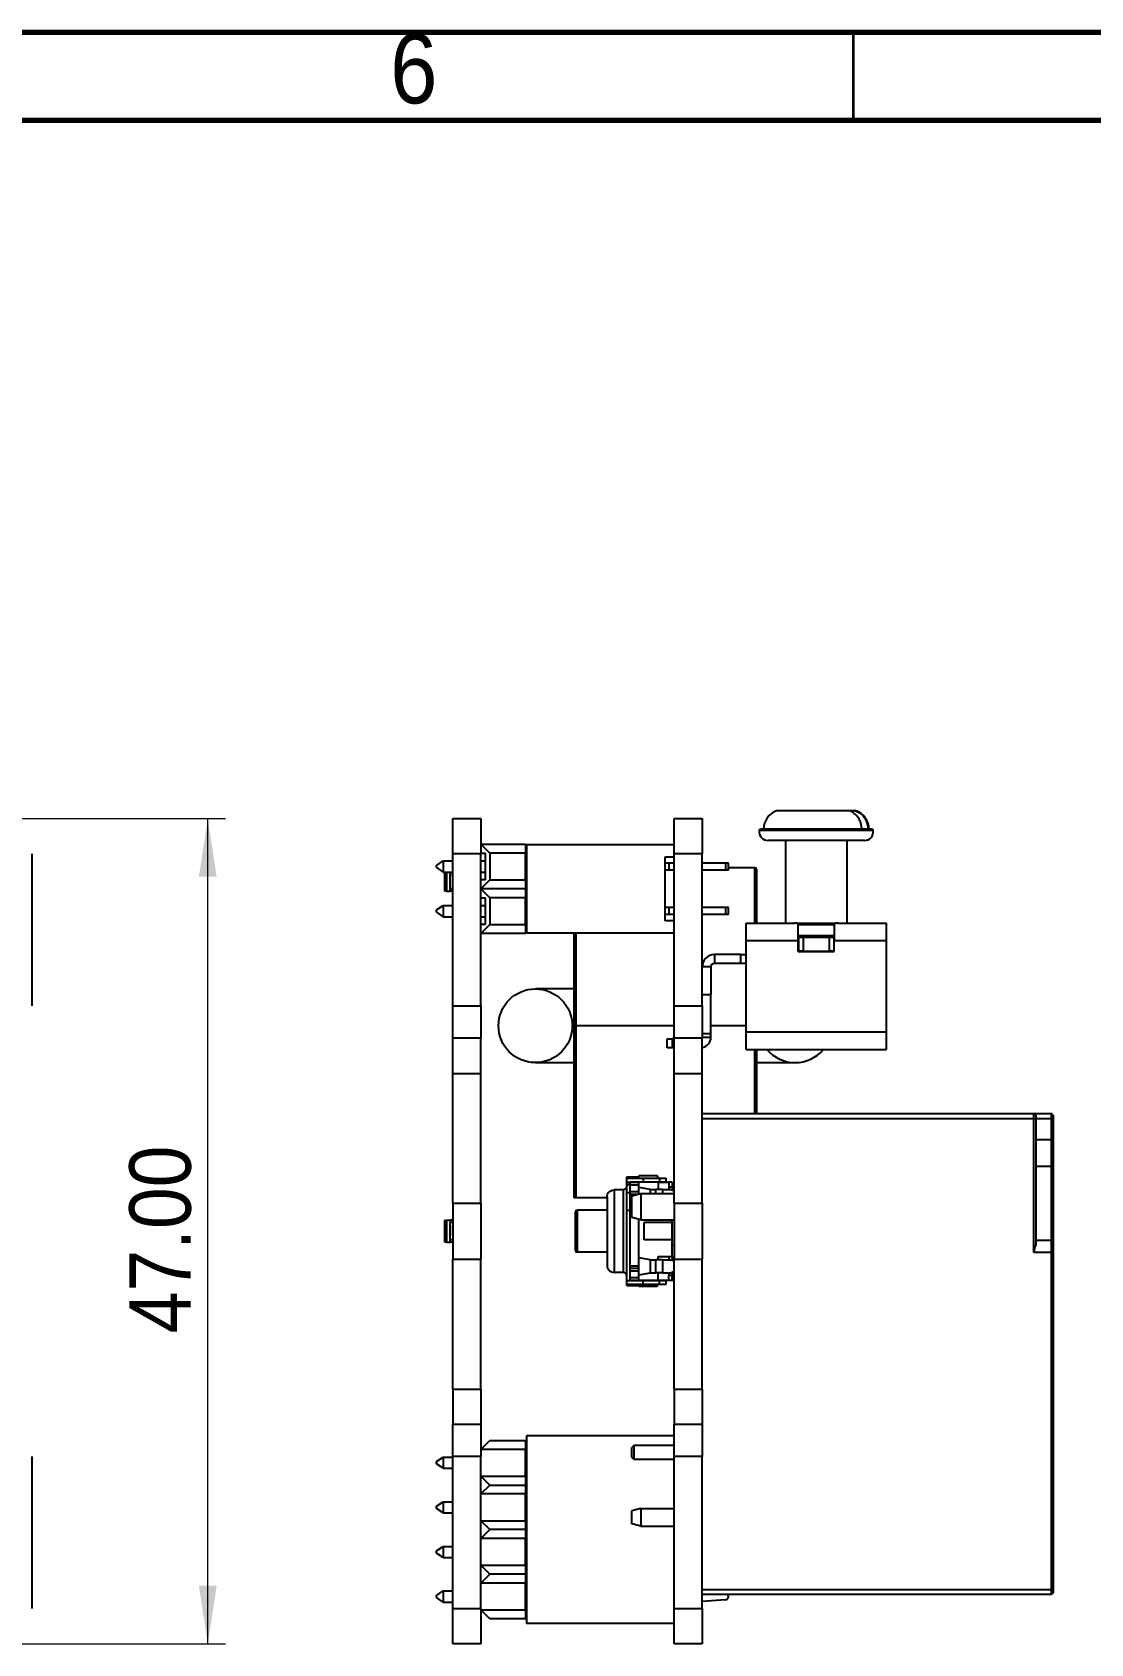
# Model space of a CAD drawing. Header units: millimetres. Extents: x 15 to 415, y 5 to 292.
# Drawn here: x 118.2 to 178.5, y 200.2 to 292 of the extents above; entities that cross this region are included whole.
import ezdxf

# ---------------------------------------------------------------- set-up
doc = ezdxf.new("R2010")
doc.units = ezdxf.units.MM
doc.linetypes.add('SLD-Solid', pattern=[0])
doc.styles.add('SLDTEXTSTYLE2', font='GOTHIC.TTF', dxfattribs={"width": 0.913})
doc.dimstyles.new('SLDDIMSTYLE0', dxfattribs={"dimtxt": 3.5, "dimasz": 3.302, "dimexe": 0, "dimexo": 0.0625, "dimgap": 0.875, "dimtad": 1, "dimrnd": 1e-09, "dimzin": 4, "dimdsep": 46, "dimtxsty": 'SLDTEXTSTYLE2', "dimsah": 1, "dimcen": 0.09, "dimadec": 0, "dimazin": 1, "dimtfac": 1, "dimtofl": 0, "dimtmove": 0, "dimatfit": 3, "dimfxl": 1, "dimfrac": 2, "dimtolj": 1, "dimtzin": 12, "dimarcsym": 0})

# ---------------------------------------------------------------- blocks, each defined once
blk = doc.blocks.new('_D_1')
at = {"color": 7, "linetype": 'SLD-Solid', "lineweight": 18}
for p, q in [((117.224, 247.212), (129.224, 247.212)), ((128.224, 200.212), (128.224, 247.212)), ((102.724, 200.212), (129.224, 200.212))]:
    blk.add_line(p, q, dxfattribs=at)
for points in [[(128.224, 247.212), (127.716, 243.91), (128.732, 243.91)], [(128.224, 200.212), (128.732, 203.514), (127.716, 203.514)]]:
    blk.add_solid(points, dxfattribs=at)
at = {"color": 7, "linetype": 'SLD-Solid', "lineweight": 18, "insert": (123.753, 217.894), "char_height": 3.5, "attachment_point": 1, "rotation": 90, "style": 'SLDTEXTSTYLE2'}
blk.add_mtext('47.00', dxfattribs=at)

msp = doc.modelspace()

# ---------------------------------------------------------------- linework, layer by layer
at = {"color": 7, "linetype": 'SLD-Solid', "lineweight": 70}
for p, q in [((15, 292), (415, 292)), ((20, 287), (410, 287))]:
    msp.add_line(p, q, dxfattribs=at)
at = {"color": 7, "linetype": 'SLD-Solid', "lineweight": 35}
msp.add_line((165, 287), (165, 292), dxfattribs=at)
at = {"color": 7, "linetype": 'SLD-Solid', "lineweight": 25}
for p, q in [((142.183, 247.212), (143.783, 247.212)), ((142.183, 245.212), (142.183, 247.212)), ((143.783, 247.212), (143.783, 245.212)), ((154.783, 247.212), (156.383, 247.212)), ((154.783, 245.212), (154.783, 247.212)), ((156.383, 247.212), (156.383, 245.212)), ((164.756, 247.662), (160.633, 247.662)), ((165.111, 247.662), (164.756, 247.662)), ((165.133, 247.662), (165.111, 247.662)), ((166.03, 246.612), (159.736, 246.612)), ((118.224, 236.549), (118.224, 245.212)), ((143.783, 245.212), (142.183, 245.212)), ((142.183, 236.549), (142.183, 245.212)), ((144.291, 245.244), (143.783, 245.752)), ((143.783, 245.752), (146.323, 245.752)), ((143.783, 245.244), (144.037, 245.244)), ((143.783, 236.549), (143.783, 245.212)), ((144.037, 243.72), (144.037, 245.244)), ((146.323, 245.244), (144.291, 245.244)), ((144.291, 245.244), (144.291, 243.72)), ((146.323, 245.752), (146.323, 245.244)), ((146.323, 243.72), (146.323, 245.244)), ((146.383, 245.712), (146.383, 240.712)), ((154.783, 245.712), (146.383, 245.712)), ((156.383, 245.212), (154.783, 245.212)), ((154.783, 236.549), (154.783, 245.212)), ((156.383, 236.549), (156.383, 245.212)), ((165.633, 245.962), (160.133, 245.962)), ((161.133, 245.962), (161.133, 241.262)), ((164.633, 241.262), (164.633, 245.962)), ((141.243, 244.546), (141.624, 244.8)), ((141.243, 244.419), (141.243, 244.546)), ((141.243, 244.419), (141.624, 244.165)), ((141.624, 244.8), (141.624, 244.165)), ((141.624, 244.8), (142.183, 244.8)), ((141.624, 244.165), (142.183, 244.165)), ((141.733, 243.087), (141.733, 244.165)), ((142.032, 244.062), (142.032, 244.165)), ((143.783, 244.8), (144.037, 244.8)), ((143.783, 244.165), (144.037, 244.165)), ((146.323, 244.8), (146.383, 244.8)), ((146.323, 244.165), (146.383, 244.165)), ((154.283, 245.037), (154.783, 245.037)), ((154.283, 241.387), (154.283, 245.037)), ((154.483, 244.682), (154.283, 244.682)), ((154.483, 244.282), (154.283, 244.282)), ((154.483, 244.682), (154.483, 244.282)), ((154.783, 244.682), (154.483, 244.682)), ((154.783, 244.282), (154.483, 244.282)), ((157.713, 244.682), (156.383, 244.682)), ((157.713, 244.282), (156.383, 244.282)), ((157.713, 244.682), (157.713, 244.282)), ((157.883, 244.682), (157.713, 244.682)), ((157.883, 244.282), (157.713, 244.282)), ((157.883, 244.282), (157.883, 244.682)), ((159.383, 244.412), (157.883, 244.412)), ((159.483, 244.312), (159.483, 241.262)), ((142.033, 244.062), (142.032, 244.062)), ((142.032, 244.062), (142.032, 243.943)), ((142.033, 243.943), (142.032, 243.943)), ((142.033, 243.479), (142.032, 243.479)), ((142.032, 243.362), (142.032, 243.479)), ((142.032, 243.212), (142.032, 243.362)), ((142.033, 243.362), (142.032, 243.362)), ((142.033, 243.362), (142.033, 244.062)), ((142.183, 243.962), (142.183, 243.962)), ((142.183, 243.463), (142.183, 243.962)), ((142.183, 243.887), (142.183, 243.887)), ((142.183, 243.537), (142.183, 243.537)), ((142.183, 243.463), (142.183, 243.463)), ((143.783, 243.212), (144.291, 243.72)), ((144.037, 243.72), (143.783, 243.72)), ((144.291, 243.72), (146.323, 243.72)), ((146.323, 243.72), (146.323, 243.212)), ((141.817, 243.087), (141.733, 243.087)), ((141.817, 243.087), (142.032, 243.087)), ((142.183, 243.212), (142.032, 243.212)), ((142.032, 243.087), (142.032, 243.212)), ((142.183, 243.087), (142.032, 243.087)), ((146.323, 243.212), (143.783, 243.212)), ((144.291, 242.704), (143.783, 243.212)), ((143.783, 242.704), (144.037, 242.704)), ((144.037, 241.18), (144.037, 242.704)), ((144.291, 242.704), (144.291, 241.18)), ((146.323, 242.704), (144.291, 242.704)), ((146.323, 243.212), (146.323, 242.704)), ((146.323, 241.18), (146.323, 242.704)), ((141.243, 242.006), (141.624, 242.26)), ((141.243, 241.879), (141.243, 242.006)), ((141.243, 241.879), (141.624, 241.625)), ((141.624, 242.26), (141.624, 241.625)), ((141.624, 242.26), (142.183, 242.26)), ((141.624, 241.625), (142.183, 241.625)), ((143.783, 242.26), (144.037, 242.26)), ((143.783, 241.625), (144.037, 241.625)), ((146.323, 242.26), (146.383, 242.26)), ((146.323, 241.625), (146.383, 241.625)), ((154.483, 242.142), (154.283, 242.142)), ((154.483, 241.742), (154.283, 241.742)), ((154.483, 242.142), (154.483, 241.742)), ((154.783, 242.142), (154.483, 242.142)), ((154.783, 241.742), (154.483, 241.742)), ((157.713, 242.142), (156.383, 242.142)), ((157.713, 241.742), (156.383, 241.742)), ((157.713, 242.142), (157.713, 241.742)), ((157.883, 242.142), (157.713, 242.142)), ((157.883, 241.742), (157.713, 241.742)), ((157.883, 241.742), (157.883, 242.142)), ((143.783, 240.672), (144.291, 241.18)), ((144.037, 241.18), (143.783, 241.18)), ((146.323, 240.672), (143.783, 240.672)), ((144.291, 241.18), (146.323, 241.18)), ((146.323, 241.18), (146.323, 240.672)), ((146.383, 240.712), (154.783, 240.712)), ((149.083, 235.412), (149.083, 240.712)), ((154.783, 241.387), (154.283, 241.387)), ((158.883, 240.262), (158.883, 241.262)), ((158.883, 241.262), (161.648, 241.262)), ((161.764, 241.252), (164.001, 241.252)), ((161.858, 240.262), (161.858, 241.176)), ((161.883, 240.552), (163.883, 240.552)), ((163.908, 241.176), (163.908, 240.262)), ((164.119, 241.262), (166.883, 241.262)), ((166.883, 240.262), (166.883, 241.262)), ((158.883, 235.062), (158.883, 240.262)), ((158.883, 240.262), (161.858, 240.262)), ((161.858, 240.452), (161.883, 240.452)), ((161.858, 239.642), (161.858, 240.262)), ((161.858, 239.652), (161.883, 239.652)), ((161.858, 239.642), (163.908, 239.642)), ((161.883, 239.652), (161.883, 240.452)), ((161.883, 240.452), (162.133, 240.452)), ((162.133, 239.652), (161.883, 239.652)), ((162.133, 240.452), (162.133, 239.652)), ((162.133, 240.452), (163.633, 240.452)), ((162.133, 239.652), (163.633, 239.652)), ((163.633, 239.652), (163.633, 240.452)), ((163.633, 240.452), (163.883, 240.452)), ((163.883, 239.652), (163.633, 239.652)), ((163.883, 240.452), (163.883, 239.652)), ((163.883, 240.452), (163.908, 240.452)), ((163.883, 239.652), (163.908, 239.652)), ((163.908, 239.642), (163.908, 240.262)), ((163.908, 240.262), (166.883, 240.262)), ((166.883, 235.062), (166.883, 240.262)), ((156.883, 238.762), (156.383, 238.762)), ((156.883, 238.762), (156.883, 237.198)), ((157.083, 239.462), (157.083, 238.962)), ((158.583, 239.462), (157.083, 239.462)), ((158.583, 238.962), (157.083, 238.962)), ((158.583, 238.962), (158.583, 239.462)), ((158.583, 239.462), (158.883, 239.462)), ((158.883, 238.962), (158.583, 238.962)), ((149.083, 237.512), (146.883, 237.512)), ((156.383, 237.198), (156.883, 237.198)), ((156.883, 234.962), (156.883, 237.198)), ((142.183, 236.549), (143.783, 236.549)), ((142.183, 234.701), (142.183, 236.549)), ((143.783, 236.549), (143.783, 234.701)), ((154.783, 236.549), (156.383, 236.549)), ((154.783, 234.701), (154.783, 236.549)), ((156.383, 236.549), (156.383, 234.701)), ((149.083, 225.612), (149.083, 235.412)), ((149.083, 235.412), (149.183, 235.412)), ((149.183, 235.412), (149.183, 225.612)), ((158.883, 235.062), (166.883, 235.062)), ((158.883, 234.062), (158.883, 235.062)), ((166.883, 234.062), (166.883, 235.062)), ((143.783, 234.701), (142.183, 234.701)), ((142.183, 232.702), (142.183, 234.701)), ((143.783, 232.702), (143.783, 234.701)), ((154.383, 234.162), (154.383, 234.662)), ((154.383, 234.662), (154.683, 234.662)), ((154.683, 234.162), (154.383, 234.162)), ((154.683, 234.662), (154.683, 234.162)), ((154.783, 234.662), (154.683, 234.662)), ((154.783, 234.162), (154.683, 234.162)), ((156.383, 234.701), (154.783, 234.701)), ((154.783, 232.702), (154.783, 234.701)), ((156.383, 234.962), (156.883, 234.962)), ((156.383, 234.762), (156.883, 234.762)), ((156.383, 232.702), (156.383, 234.701)), ((156.883, 234.762), (156.883, 234.962)), ((158.883, 234.062), (166.883, 234.062)), ((159.483, 234.062), (159.483, 230.412)), ((146.883, 233.312), (149.083, 233.312)), ((159.483, 233.312), (161.683, 233.312)), ((142.183, 232.702), (143.783, 232.702)), ((142.183, 225.311), (142.183, 232.702)), ((143.783, 225.311), (143.783, 232.702)), ((154.783, 232.702), (156.383, 232.702)), ((154.783, 225.311), (154.783, 232.702)), ((156.383, 225.311), (156.383, 232.702)), ((156.383, 230.412), (175.283, 230.412)), ((175.283, 230.112), (175.283, 230.412)), ((175.383, 230.312), (175.283, 230.412)), ((175.283, 230.412), (176.283, 230.412)), ((176.283, 230.12), (176.283, 230.412)), ((176.383, 230.312), (176.283, 230.412)), ((175.283, 230.112), (156.383, 230.112)), ((175.283, 222.498), (175.283, 230.112)), ((175.383, 230.112), (175.283, 230.112)), ((175.383, 230.312), (175.383, 230.112)), ((176.283, 230.12), (175.383, 230.12)), ((175.383, 230.112), (175.383, 222.934)), ((176.283, 228.912), (176.283, 230.12)), ((176.383, 230.049), (176.283, 230.12)), ((176.383, 230.312), (176.383, 230.049)), ((176.383, 230.049), (176.383, 228.812)), ((176.283, 228.912), (175.383, 228.912)), ((176.383, 228.812), (176.283, 228.912)), ((176.283, 227.412), (176.283, 228.912)), ((176.383, 228.812), (176.383, 227.512)), ((152.083, 226.812), (152.273, 226.812)), ((152.083, 226.725), (152.083, 226.812)), ((152.083, 226.725), (153.019, 226.725)), ((152.083, 226.512), (152.083, 226.725)), ((152.273, 226.812), (152.783, 226.812)), ((152.273, 226.725), (152.273, 226.812)), ((153.833, 226.862), (152.783, 226.862)), ((152.783, 226.812), (152.783, 226.862)), ((152.783, 226.725), (152.783, 226.812)), ((153.019, 226.725), (153.019, 226.525)), ((153.019, 226.725), (153.95, 226.725)), ((153.833, 226.862), (153.833, 226.725)), ((153.95, 226.725), (153.95, 226.525)), ((153.95, 226.725), (154.327, 226.725)), ((154.327, 226.525), (154.327, 226.725)), ((175.383, 227.412), (176.283, 227.412)), ((176.283, 227.412), (176.383, 227.512)), ((176.283, 223.205), (176.283, 227.412)), ((176.383, 227.512), (176.383, 223.135)), ((151.363, 226.062), (151.363, 221.362)), ((151.883, 226.062), (151.363, 226.062)), ((151.883, 226.062), (151.883, 221.362)), ((152.083, 226.512), (152.283, 226.512)), ((152.083, 226.362), (152.083, 226.512)), ((152.083, 226.362), (152.283, 226.362)), ((152.083, 225.912), (152.083, 226.362)), ((152.083, 225.912), (152.283, 225.912)), ((152.083, 224.912), (152.083, 225.912)), ((152.273, 225.677), (152.273, 225.827)), ((152.283, 226.525), (153.019, 226.525)), ((152.283, 226.512), (152.283, 226.525)), ((152.283, 226.362), (152.283, 226.512)), ((152.283, 226.497), (152.783, 226.497)), ((152.283, 225.912), (152.283, 226.362)), ((152.283, 225.827), (152.283, 225.912)), ((152.283, 225.827), (152.753, 225.827)), ((152.383, 225.728), (152.883, 225.862)), ((152.783, 226.512), (152.783, 226.525)), ((152.783, 226.213), (152.783, 226.512)), ((153.883, 226.512), (152.783, 226.512)), ((152.783, 226.213), (153.497, 226.087)), ((152.783, 225.836), (152.783, 226.213)), ((152.883, 225.862), (152.883, 224.362)), ((152.883, 225.862), (154.783, 225.862)), ((153.019, 226.525), (153.95, 226.525)), ((153.447, 225.862), (153.447, 226.087)), ((153.447, 226.087), (153.747, 226.087)), ((154.133, 226.087), (153.747, 226.087)), ((153.833, 226.525), (153.833, 226.512)), ((153.883, 226.512), (154.483, 226.512)), ((153.95, 226.525), (154.327, 226.525)), ((154.133, 226.087), (154.61, 226.087)), ((154.483, 226.512), (154.483, 226.227)), ((154.683, 226.512), (154.483, 226.512)), ((154.483, 226.227), (154.483, 226.087)), ((154.683, 226.227), (154.483, 226.227)), ((154.679, 226.052), (154.783, 226.052)), ((154.683, 226.512), (154.683, 226.227)), ((154.683, 226.227), (154.683, 226.052)), ((142.183, 225.311), (143.783, 225.311)), ((142.183, 225.311), (142.183, 222.114)), ((143.783, 225.311), (143.783, 222.114)), ((149.183, 225.612), (149.083, 225.612)), ((150.963, 225.612), (149.183, 225.612)), ((149.263, 224.912), (149.263, 222.512)), ((150.963, 224.912), (149.263, 224.912)), ((150.963, 225.662), (150.963, 221.762)), ((152.083, 220.912), (152.083, 224.912)), ((152.083, 224.912), (152.273, 224.912)), ((152.273, 221.747), (152.273, 225.677)), ((152.383, 224.496), (152.383, 225.728)), ((154.783, 225.311), (156.383, 225.311)), ((154.783, 225.311), (154.783, 222.114)), ((156.383, 225.311), (156.383, 222.114)), ((141.733, 223.087), (141.733, 224.337)), ((141.733, 224.337), (141.817, 224.337)), ((141.817, 224.337), (141.817, 223.087)), ((141.817, 224.337), (142.032, 224.337)), ((142.183, 224.337), (142.032, 224.337)), ((142.032, 224.337), (142.032, 224.212)), ((142.032, 224.062), (142.032, 224.212)), ((142.183, 224.212), (142.032, 224.212)), ((142.033, 224.062), (142.032, 224.062)), ((142.032, 224.062), (142.032, 223.943)), ((142.033, 223.362), (142.033, 224.062)), ((142.183, 223.962), (142.183, 223.962)), ((142.183, 223.463), (142.183, 223.962)), ((149.163, 222.612), (149.163, 224.812)), ((152.883, 224.362), (152.383, 224.496)), ((152.783, 222.213), (152.783, 224.389)), ((152.883, 224.362), (154.783, 224.362)), ((154.683, 224.212), (153.085, 224.212)), ((153.085, 223.212), (153.085, 224.212)), ((154.683, 224.212), (154.683, 224.362)), ((154.683, 223.212), (154.683, 224.212)), ((141.817, 223.087), (141.733, 223.087)), ((141.817, 223.087), (142.032, 223.087)), ((142.033, 223.943), (142.032, 223.943)), ((142.033, 223.479), (142.032, 223.479)), ((142.032, 223.362), (142.032, 223.479)), ((142.033, 223.362), (142.032, 223.362)), ((142.032, 223.212), (142.032, 223.362)), ((142.032, 223.087), (142.032, 223.212)), ((142.183, 223.212), (142.032, 223.212)), ((142.183, 223.087), (142.032, 223.087)), ((142.183, 223.887), (142.183, 223.887)), ((142.183, 223.537), (142.183, 223.537)), ((142.183, 223.463), (142.183, 223.463)), ((154.683, 223.212), (153.085, 223.212)), ((154.683, 222.277), (154.683, 223.212)), ((175.383, 223.205), (176.283, 223.205)), ((176.283, 222.498), (176.283, 223.205)), ((176.383, 223.135), (176.283, 223.205)), ((176.383, 223.135), (176.383, 222.498)), ((150.963, 222.512), (149.263, 222.512)), ((152.783, 221.747), (152.783, 222.213)), ((152.783, 222.213), (153.497, 222.087)), ((153.883, 222.277), (154.683, 222.277)), ((154.483, 222.277), (154.483, 222.087)), ((154.783, 222.912), (154.683, 222.912)), ((154.683, 222.277), (154.683, 222.052)), ((176.283, 222.498), (175.283, 222.498)), ((176.283, 203.312), (176.283, 222.498)), ((176.383, 222.498), (176.283, 222.498)), ((176.383, 222.498), (176.383, 203.312)), ((142.183, 222.114), (143.783, 222.114)), ((142.183, 214.723), (142.183, 222.114)), ((143.783, 214.723), (143.783, 222.114)), ((151.883, 221.362), (151.363, 221.362)), ((152.273, 221.747), (152.783, 221.747)), ((152.273, 221.651), (152.273, 221.747)), ((152.283, 220.912), (152.283, 221.651)), ((152.283, 221.597), (152.783, 221.597)), ((152.783, 221.651), (152.783, 221.747)), ((152.783, 221.212), (152.783, 221.651)), ((153.497, 221.337), (152.783, 221.212)), ((152.783, 220.912), (152.783, 221.212)), ((153.447, 221.337), (153.447, 222.087)), ((153.447, 222.087), (153.747, 222.087)), ((153.447, 221.337), (153.747, 221.337)), ((153.747, 221.337), (153.747, 222.087)), ((154.133, 222.087), (153.747, 222.087)), ((154.133, 221.337), (153.747, 221.337)), ((154.133, 222.087), (154.133, 221.337)), ((154.133, 222.087), (154.61, 222.087)), ((154.133, 221.337), (154.61, 221.337)), ((154.483, 221.337), (154.483, 221.197)), ((154.679, 222.052), (154.783, 222.052)), ((154.783, 221.372), (154.679, 221.372)), ((154.683, 221.372), (154.683, 221.197)), ((154.783, 222.114), (156.383, 222.114)), ((154.783, 214.723), (154.783, 222.114)), ((156.383, 214.723), (156.383, 222.114)), ((152.083, 220.912), (152.283, 220.912)), ((152.083, 220.7), (152.083, 220.912)), ((152.083, 220.7), (153.019, 220.7)), ((152.083, 220.612), (152.083, 220.7)), ((152.083, 220.612), (152.273, 220.612)), ((152.273, 220.612), (152.273, 220.7)), ((152.273, 220.612), (152.783, 220.612)), ((152.283, 220.927), (152.783, 220.927)), ((152.283, 220.9), (152.283, 220.912)), ((152.283, 220.9), (153.019, 220.9)), ((152.783, 220.9), (152.783, 220.912)), ((153.883, 220.912), (152.783, 220.912)), ((152.783, 220.612), (152.783, 220.7)), ((152.783, 220.562), (152.783, 220.612)), ((153.833, 220.562), (152.783, 220.562)), ((153.019, 220.7), (153.019, 220.9)), ((153.019, 220.9), (153.95, 220.9)), ((153.019, 220.7), (153.95, 220.7)), ((153.833, 220.9), (153.833, 220.912)), ((153.833, 220.562), (153.833, 220.7)), ((154.483, 220.912), (153.883, 220.912)), ((153.95, 220.7), (153.95, 220.9)), ((153.95, 220.9), (154.327, 220.9)), ((153.95, 220.7), (154.327, 220.7)), ((154.327, 220.7), (154.327, 220.9)), ((154.483, 220.912), (154.483, 221.197)), ((154.683, 221.197), (154.483, 221.197)), ((154.683, 220.912), (154.483, 220.912)), ((154.683, 220.912), (154.683, 221.197)), ((154.683, 220.927), (154.783, 220.927)), ((142.183, 214.723), (143.783, 214.723)), ((142.183, 214.723), (142.183, 212.724)), ((143.783, 214.723), (143.783, 212.724)), ((154.783, 214.723), (156.383, 214.723)), ((154.783, 214.723), (154.783, 212.724)), ((156.383, 214.723), (156.383, 212.724)), ((142.183, 212.724), (143.783, 212.724)), ((142.183, 210.876), (142.183, 212.724)), ((143.783, 212.724), (143.783, 210.876)), ((154.783, 212.062), (146.383, 212.062)), ((146.383, 212.062), (146.383, 201.362)), ((154.783, 212.724), (156.383, 212.724)), ((154.783, 210.876), (154.783, 212.724)), ((156.383, 212.724), (156.383, 210.876)), ((143.783, 211.284), (144.291, 211.792)), ((146.323, 211.284), (143.783, 211.284)), ((144.291, 211.792), (146.323, 211.792)), ((146.323, 211.792), (146.323, 211.284)), ((146.323, 209.76), (146.323, 211.284)), ((152.483, 211.497), (152.383, 211.397)), ((152.383, 210.827), (152.383, 211.397)), ((154.783, 211.497), (152.483, 211.497)), ((152.483, 211.497), (152.483, 210.727)), ((118.224, 202.212), (118.224, 210.876)), ((141.243, 210.586), (141.624, 210.84)), ((141.243, 210.459), (141.243, 210.586)), ((141.624, 210.205), (141.243, 210.459)), ((141.624, 210.84), (141.624, 210.205)), ((141.624, 210.84), (142.183, 210.84)), ((141.624, 210.205), (142.183, 210.205)), ((143.783, 210.876), (142.183, 210.876)), ((142.183, 202.212), (142.183, 210.876)), ((143.783, 202.212), (143.783, 210.876)), ((146.323, 210.84), (146.383, 210.84)), ((146.323, 210.205), (146.383, 210.205)), ((152.383, 210.827), (152.483, 210.727)), ((152.483, 210.727), (154.783, 210.727)), ((156.383, 210.876), (154.783, 210.876)), ((154.783, 202.212), (154.783, 210.876)), ((156.383, 202.212), (156.383, 210.876)), ((143.783, 209.76), (146.323, 209.76)), ((144.291, 209.252), (143.783, 209.76)), ((146.323, 209.76), (146.323, 209.252)), ((143.783, 208.744), (144.291, 209.252)), ((146.323, 208.744), (143.783, 208.744)), ((144.291, 209.252), (146.323, 209.252)), ((146.323, 209.252), (146.323, 208.744)), ((146.323, 207.22), (146.323, 208.744)), ((141.243, 208.046), (141.624, 208.3)), ((141.243, 207.919), (141.243, 208.046)), ((141.624, 207.665), (141.243, 207.919)), ((141.624, 208.3), (141.624, 207.665)), ((141.624, 208.3), (142.183, 208.3)), ((141.624, 207.665), (142.183, 207.665)), ((146.323, 208.3), (146.383, 208.3)), ((146.323, 207.665), (146.383, 207.665)), ((152.883, 207.912), (152.383, 207.778)), ((152.383, 207.046), (152.383, 207.778)), ((152.883, 207.912), (152.883, 206.912)), ((152.883, 207.912), (154.783, 207.912)), ((143.783, 207.22), (146.323, 207.22)), ((144.291, 206.712), (143.783, 207.22)), ((143.783, 206.204), (144.291, 206.712)), ((146.323, 206.712), (144.291, 206.712)), ((146.323, 207.22), (146.323, 206.712)), ((146.323, 206.712), (146.323, 206.204)), ((152.883, 206.912), (152.383, 207.046)), ((152.883, 206.912), (154.783, 206.912)), ((141.243, 205.506), (141.624, 205.76)), ((141.624, 205.76), (141.624, 205.125)), ((141.624, 205.76), (142.183, 205.76)), ((146.323, 206.204), (143.783, 206.204)), ((146.323, 204.68), (146.323, 206.204)), ((146.323, 205.76), (146.383, 205.76)), ((141.243, 205.379), (141.243, 205.506)), ((141.624, 205.125), (141.243, 205.379)), ((141.624, 205.125), (142.183, 205.125)), ((146.323, 205.125), (146.383, 205.125)), ((143.783, 204.68), (146.323, 204.68)), ((144.291, 204.172), (143.783, 204.68)), ((143.783, 203.664), (144.291, 204.172)), ((146.323, 204.172), (144.291, 204.172)), ((146.323, 204.68), (146.323, 204.172)), ((146.323, 204.172), (146.323, 203.664)), ((141.243, 202.966), (141.624, 203.22)), ((141.243, 202.839), (141.243, 202.966)), ((141.624, 203.22), (141.624, 202.585)), ((141.624, 203.22), (142.183, 203.22)), ((146.323, 203.664), (143.783, 203.664)), ((146.323, 202.14), (146.323, 203.664)), ((146.323, 203.22), (146.383, 203.22)), ((156.383, 203.312), (176.283, 203.312)), ((176.283, 203.012), (156.383, 203.012)), ((176.283, 203.012), (176.283, 203.312)), ((176.383, 203.312), (176.283, 203.312)), ((176.383, 203.112), (176.283, 203.012)), ((176.383, 203.312), (176.383, 203.112)), ((141.624, 202.585), (141.243, 202.839)), ((141.624, 202.585), (142.183, 202.585)), ((142.183, 202.212), (143.783, 202.212)), ((142.183, 200.212), (142.183, 202.212)), ((143.783, 202.212), (143.783, 200.212)), ((143.783, 202.14), (146.323, 202.14)), ((144.291, 201.632), (143.783, 202.14)), ((146.323, 202.585), (146.383, 202.585)), ((146.323, 202.14), (146.323, 201.632)), ((154.783, 202.212), (156.383, 202.212)), ((154.783, 200.212), (154.783, 202.212)), ((157.713, 202.719), (156.383, 202.619)), ((156.383, 202.212), (156.383, 200.212)), ((146.323, 201.632), (144.291, 201.632)), ((154.783, 201.362), (146.383, 201.362)), ((143.783, 200.212), (142.183, 200.212)), ((156.383, 200.212), (154.783, 200.212))]:
    msp.add_line(p, q, dxfattribs=at)
at = {"color": 8, "linetype": 'SLD-Solid', "lineweight": 25}
for p, q in [((166.129, 246.525), (159.637, 246.525)), ((141.817, 244.165), (141.817, 243.087)), ((159.383, 241.262), (159.383, 244.412)), ((149.183, 240.712), (149.183, 235.412)), ((163.908, 241.152), (161.844, 241.152)), ((154.783, 235.412), (149.183, 235.412)), ((158.883, 235.412), (156.883, 235.412)), ((159.383, 230.412), (159.383, 234.062)), ((152.283, 226.347), (152.783, 226.347)), ((152.283, 225.977), (152.783, 225.977)), ((153.747, 225.862), (153.747, 226.087)), ((153.883, 226.512), (153.883, 226.087)), ((154.133, 226.087), (154.133, 225.862)), ((152.273, 225.677), (152.383, 225.677)), ((153.883, 222.087), (153.883, 222.277)), ((152.283, 221.447), (152.783, 221.447)), ((153.883, 220.912), (153.883, 221.337)), ((152.283, 221.077), (152.783, 221.077))]:
    msp.add_line(p, q, dxfattribs=at)
at = {"color": 7, "linetype": 'SLD-Solid', "lineweight": 25}
msp.add_circle((146.883, 235.412), 2.1, dxfattribs=at)
for centre, radius, start, end in [((160.993, 246.612), 1.11, 108.92464, 180), ((164.773, 246.612), 1.11, 0, 71.07536), ((160.133, 246.462), 0.5, 172.81924, 270), ((159.736, 246.512), 0.1, 90, 172.81924), ((165.633, 246.462), 0.5, 270, 7.18076), ((166.03, 246.512), 0.1, 7.18076, 90), ((159.383, 244.312), 0.1, 0, 90), ((157.083, 238.762), 0.7, 90, 180), ((157.083, 238.762), 0.2, 90, 180), ((156.283, 234.762), 0.6, 279.59407, 0), ((161.683, 235.412), 2.1, 220.0052, 270), ((161.683, 235.412), 2.1, 270, 319.9948), ((149.263, 224.812), 0.1, 90, 180), ((149.263, 222.612), 0.1, 180, 270), ((176.283, 222.498), 1, 154.15807, 180), ((157.699, 202.902), 0.184, 274.28915, 36.62298)]:
    msp.add_arc(centre, radius, start, end, dxfattribs=at)
for points, knots in [([(165.471, 246.612), (165.47, 246.632), (165.468, 246.774), (165.421, 246.993), (165.275, 247.279), (165.065, 247.519), (164.856, 247.616), (164.756, 247.662)], [0, 0, 0, 0, 0.042107, 0.308187, 0.475971, 0.747858, 1, 1, 1, 1]), ([(165.111, 247.662), (165.222, 247.61), (165.431, 247.51), (165.664, 247.235), (165.803, 246.929), (165.819, 246.709), (165.826, 246.612)], [0, 0, 0, 0, 0.278787, 0.524178, 0.791165, 1, 1, 1, 1]), ([(161.858, 241.176), (161.854, 241.195), (161.845, 241.234), (161.773, 241.259), (161.69, 241.261), (161.648, 241.262)], [0, 0, 0, 0, 0.328121, 0.656869, 1, 1, 1, 1]), ([(164.119, 241.262), (164.078, 241.262), (163.997, 241.26), (163.922, 241.235), (163.913, 241.196), (163.908, 241.176)], [0, 0, 0, 0, 0.328674, 0.657816, 1, 1, 1, 1]), ([(150.963, 225.662), (150.969, 225.715), (150.981, 225.82), (151.074, 225.952), (151.206, 226.044), (151.311, 226.056), (151.363, 226.062)], [0, 0, 0, 0, 0.25, 0.5, 0.75, 1, 1, 1, 1]), ([(152.083, 226.262), (152.08, 226.236), (152.074, 226.184), (152.028, 226.118), (151.962, 226.071), (151.909, 226.065), (151.883, 226.062)], [0, 0, 0, 0, 0.25, 0.5, 0.75, 1, 1, 1, 1]), ([(154.61, 226.087), (154.616, 226.087), (154.63, 226.085), (154.641, 226.075), (154.646, 226.07)], [0, 0, 0, 0, 0.49937, 1, 1, 1, 1]), ([(154.679, 226.052), (154.674, 226.053), (154.663, 226.055), (154.652, 226.065), (154.646, 226.07)], [0, 0, 0, 0, 0.499456, 1, 1, 1, 1]), ([(150.963, 221.762), (150.969, 221.71), (150.981, 221.605), (151.074, 221.473), (151.206, 221.38), (151.311, 221.368), (151.363, 221.362)], [0, 0, 0, 0, 0.25, 0.5, 0.75, 1, 1, 1, 1]), ([(152.083, 221.162), (152.08, 221.189), (152.074, 221.241), (152.028, 221.307), (151.962, 221.353), (151.909, 221.359), (151.883, 221.362)], [0, 0, 0, 0, 0.25, 0.5, 0.75, 1, 1, 1, 1]), ([(154.61, 222.087), (154.616, 222.087), (154.63, 222.085), (154.641, 222.075), (154.646, 222.07)], [0, 0, 0, 0, 0.49937, 1, 1, 1, 1]), ([(154.646, 221.355), (154.641, 221.35), (154.63, 221.34), (154.616, 221.338), (154.61, 221.337)], [0, 0, 0, 0, 0.499435, 1, 1, 1, 1]), ([(154.679, 222.052), (154.674, 222.053), (154.663, 222.055), (154.652, 222.065), (154.646, 222.07)], [0, 0, 0, 0, 0.499456, 1, 1, 1, 1]), ([(154.646, 221.355), (154.652, 221.36), (154.662, 221.37), (154.674, 221.372), (154.679, 221.372)], [0, 0, 0, 0, 0.49935, 1, 1, 1, 1])]:
    msp.add_open_spline(points, degree=3, knots=knots, dxfattribs=at)

# ---------------------------------------------------------------- texts
at = {"color": 7, "linetype": 'Continuous', "lineweight": 0, "insert": (139.96, 291.92), "char_height": 3.969, "attachment_point": 2, "style": 'SLDTEXTSTYLE2'}
msp.add_mtext('6', dxfattribs=at)

# ---------------------------------------------------------------- dimensions: what is measured, and where the dimension line sits
at = {"color": 7, "linetype": 'SLD-Solid', "lineweight": 18}
dim = msp.add_linear_dim(base=(128.224, 247.212), p1=(101.724, 200.212), p2=(116.224, 247.212), angle=90, dimstyle='SLDDIMSTYLE0', dxfattribs=at)
dim.commit()
dim.dimension.update_dxf_attribs({"geometry": '_D_1', "text_midpoint": (128.224, 223.712), "dimtype": 160})

doc.saveas('drawing.dxf')
